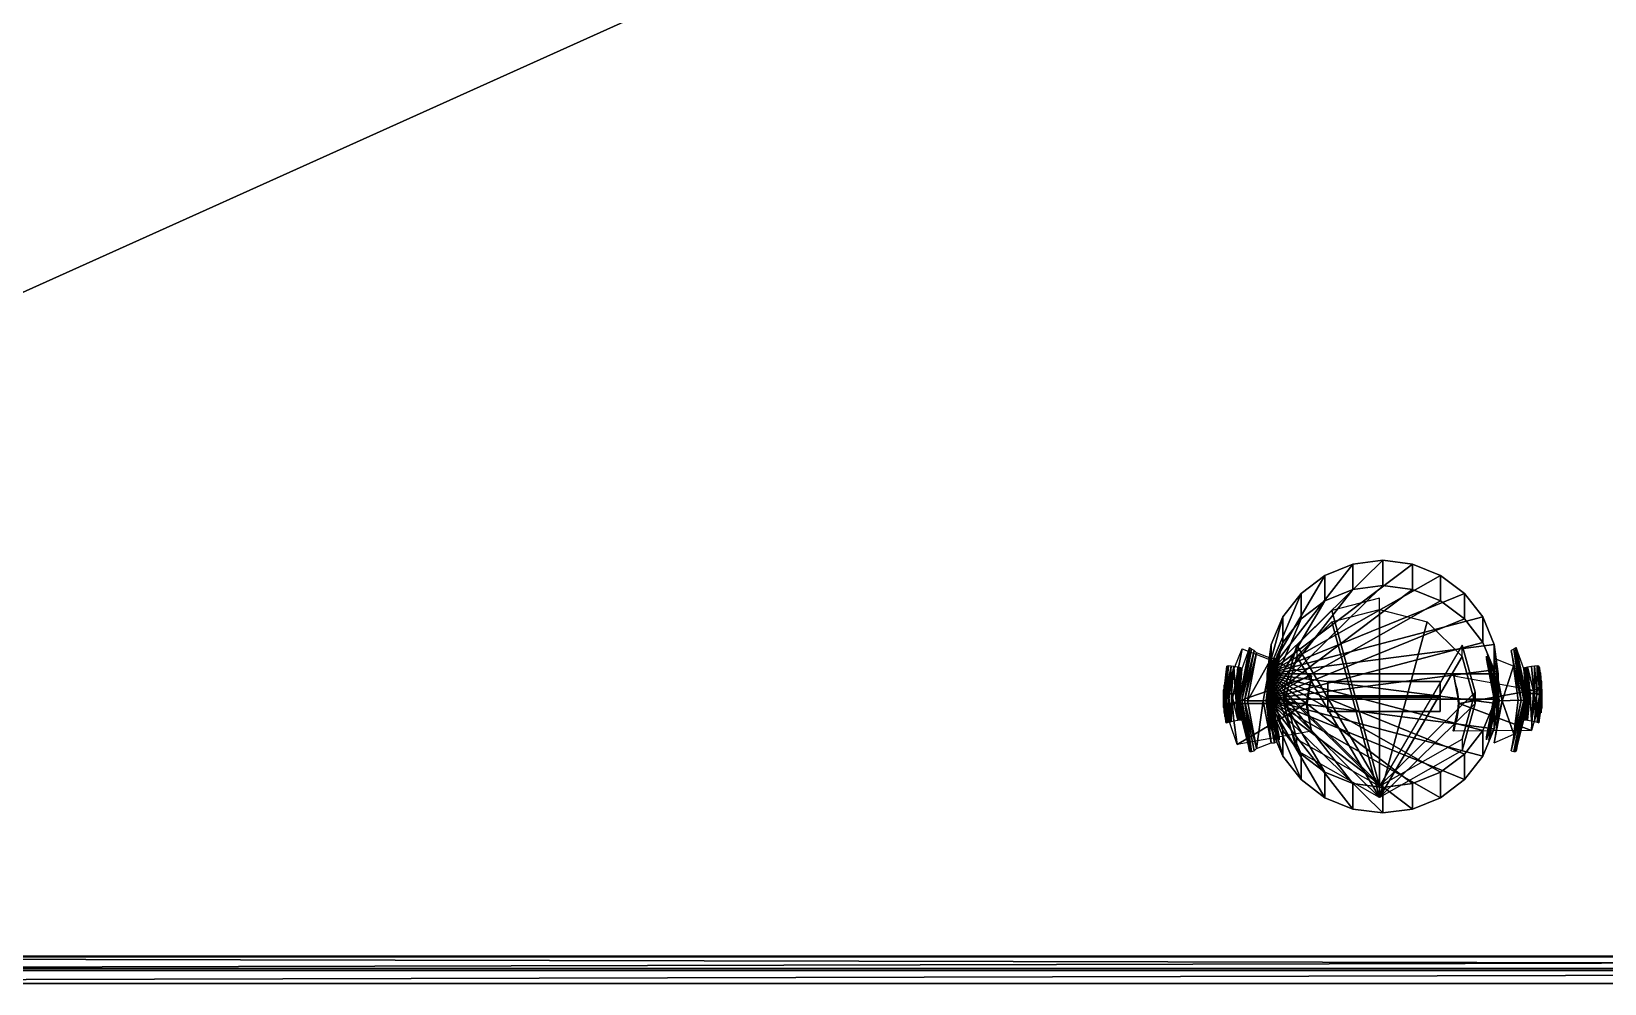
# Model space of a CAD drawing. Header units: centimetres. Extents: x -66.3 to 12.3, y -51.5 to 19.3.
# Drawn here: x -43.99 to -24.23, y -51.46 to -39.51 of the extents above; entities that cross this region are included whole.
import ezdxf

# ---------------------------------------------------------------- set-up
doc = ezdxf.new("R2010")
doc.units = ezdxf.units.CM
for name, color, linetype, true_color in [('chrom', 9, 'Continuous', 0xbebebe), ('Part with no material', 18, 'Continuous', 0x000000), ('rubinrot', 246, 'Continuous', 0x87122d)]:
    doc.layers.add(name, color=color, linetype=linetype, true_color=true_color)

# ---------------------------------------------------------------- blocks, each defined once
blk = doc.blocks.new('GeometrySelector_1BD8XMC')
for points in [[(-1.93243, 1.99314, 0.122449), (-1.97002, 1.97104, -0.000004), (-1.92836, 1.99314, 0.173986)], [(-1.97002, 1.97104, -0.000004), (-1.93243, 1.99314, 0.122449), (-1.96723, 1.97104, -0.103103)], [(-1.96723, 1.97104, 0.103095), (-1.92836, 1.99314, 0.173986), (-1.97002, 1.97104, -0.000004)], [(-1.93141, 1.99314, -0.137545), (-1.9591, 1.97104, -0.205922), (-1.96723, 1.97104, -0.103103)], [(-1.93243, 1.99314, 0.122449), (-1.93141, 1.99314, -0.137545), (-1.96723, 1.97104, -0.103103)], [(-1.9591, 1.97104, -0.205922), (-1.93141, 1.99314, -0.137545), (-1.92709, 1.99314, -0.188167)], [(-1.93243, 1.99314, 0.122449), (-1.89204, 2, -0.170692), (-1.93141, 1.99314, -0.137545)], [(-1.89204, 2, -0.170692), (-1.93243, 1.99314, 0.122449), (-1.86791, 2, 0.34569)], [(-1.92709, 1.99314, -0.188167), (-1.93141, 1.99314, -0.137545), (-1.89204, 2, -0.170692)], [(-1.89204, 2, -0.170692), (-0.96012, 2, -0.000004), (-0.89255, 2, -0.353318)], [(-1.86791, 2, 0.34569), (-0.96012, 2, -0.000004), (-1.89204, 2, -0.170692)], [(-1.86791, 2, 0.34569), (-0.89255, 2, 0.35331), (-0.96012, 2, -0.000004)], [(-0.99923, 1.99, 0.6), (-1.16, 1.99, 0), (-1.16, 1.19, 0), (-0.99923, 1.19, 0.6)], [(-1.16, 1.99, 0), (-0.99923, 1.99, -0.6), (-0.99923, 1.19, -0.6), (-1.16, 1.19, 0)], [(0.04, 1.99, 1.2), (-0.99923, 1.99, -0.6), (-1.16, 1.99, 0)], [(0.04, 1.99, 1.2), (-1.16, 1.99, 0), (-0.99923, 1.99, 0.6)], [(0.04, 1.99, 1.2), (-0.56, 1.99, -1.03923), (-0.99923, 1.99, -0.6)], [(-0.88341, 1.99009, 0.349754), (-0.96012, 2, -0.000004), (-0.89255, 2, 0.35331)], [(-0.92862, 1.99009, 0.199818), (-0.96012, 2, -0.000004), (-0.88341, 1.99009, 0.349754)], [(-0.94996, 1.99009, -0.000004), (-0.96012, 2, -0.000004), (-0.92862, 1.99009, 0.199818)], [(-0.92862, 1.99009, -0.199826), (-0.96012, 2, -0.000004), (-0.94996, 1.99009, -0.000004)], [(-0.92862, 1.99009, -0.199826), (-0.89255, 2, -0.353318), (-0.96012, 2, -0.000004)], [(0.04, 1.99, 1.2), (0.04, 1.99, -1.2), (-0.56, 1.99, -1.03923)], [(0.04, 1.99, 1.2), (1.07923, 1.99, 0.6), (1.24, 1.99, 0)], [(0.04, 1.99, 1.2), (1.24, 1.99, 0), (1.07923, 1.99, -0.6)], [(0.04, 1.99, 1.2), (1.07923, 1.99, -0.6), (0.64, 1.99, -1.03923)], [(0.04, 1.99, 1.2), (0.64, 1.99, -1.03923), (0.04, 1.99, -1.2)], [(0.89256, 2, -0.353318), (1.89967, 2, -0.000004), (1.76632, 2, -0.699266)], [(0.960124, 2, -0.000004), (1.89967, 2, -0.000004), (0.89256, 2, -0.353318)], [(0.89256, 2, 0.35331), (1.82626, 2, 0.522728), (0.960124, 2, -0.000004)], [(0.960124, 2, -0.000004), (0.905006, 1.99009, 0.288794), (0.89256, 2, 0.35331)], [(0.89256, 2, -0.353318), (0.949964, 1.99009, -0.000004), (0.960124, 2, -0.000004)], [(0.905006, 1.99009, -0.288802), (0.949964, 1.99009, -0.000004), (0.89256, 2, -0.353318)], [(0.960124, 2, -0.000004), (0.949964, 1.99009, -0.000004), (0.905006, 1.99009, 0.288794)], [(0.960124, 2, -0.000004), (1.82626, 2, 0.522728), (1.89967, 2, -0.000004)], [(1.07923, 1.99, -0.6), (1.24, 1.99, 0), (1.24, 1.19, 0), (1.07923, 1.19, -0.6)], [(1.24, 1.99, 0), (1.07923, 1.99, 0.6), (1.07923, 1.19, 0.6), (1.24, 1.19, 0)], [(1.89967, 2, -0.000004), (1.90399, 1.99314, -0.352302), (1.76632, 2, -0.699266)], [(1.82626, 2, 0.522728), (1.9205, 1.99314, 0.247113), (1.89967, 2, -0.000004)], [(1.90399, 1.99314, -0.352302), (1.96723, 1.97104, -0.103103), (1.89332, 1.99314, -0.405134)], [(1.95911, 1.97104, -0.205922), (1.89332, 1.99314, -0.405134), (1.96723, 1.97104, -0.103103)], [(1.90399, 1.99314, -0.352302), (1.89967, 2, -0.000004), (1.93625, 1.99314, -0.000004)], [(1.9205, 1.99314, 0.247113), (1.92609, 1.99314, 0.198649), (1.89967, 2, -0.000004)], [(1.92609, 1.99314, 0.198649), (1.9304, 1.99314, 0.149704), (1.89967, 2, -0.000004)], [(1.9304, 1.99314, 0.149704), (1.93371, 1.99314, 0.100301), (1.89967, 2, -0.000004)], [(1.93371, 1.99314, 0.100301), (1.93548, 1.99314, 0.050415), (1.89967, 2, -0.000004)], [(1.93548, 1.99314, 0.050415), (1.93625, 1.99314, -0.000004), (1.89967, 2, -0.000004)], [(1.90399, 1.99314, -0.352302), (1.93625, 1.99314, -0.000004), (1.97003, 1.97104, -0.000004)], [(1.96723, 1.97104, -0.103103), (1.90399, 1.99314, -0.352302), (1.97003, 1.97104, -0.000004)], [(1.93548, 1.99314, 0.050415), (1.97003, 1.97104, -0.000004), (1.93625, 1.99314, -0.000004)], [(1.97003, 1.97104, -0.000004), (1.93548, 1.99314, 0.050415), (1.96723, 1.97104, 0.103095)], [(-1.99923, 1.88798, -0.034015), (-1.99974, 1.40005, -0.037291), (-1.99821, 1.40005, -0.029951)], [(-1.99974, 1.88798, -0.037291), (-1.99974, 1.40005, -0.037291), (-1.99923, 1.88798, -0.034015)], [(-1.99974, 1.40005, 0.038299), (-1.99923, 1.88798, 0.034845), (-1.99821, 1.40005, 0.030959)], [(-1.99974, 1.40005, 0.038299), (-1.99974, 1.88798, 0.038299), (-1.99923, 1.88798, 0.034845)], [(-1.99974, 1.88798, 0.038731), (-1.99898, 1.40005, 0.066823), (-1.99898, 1.88798, 0.066823)], [(-1.99898, 1.40005, 0.066823), (-1.99974, 1.88798, 0.038731), (-1.99974, 1.40005, 0.038731)], [(-1.99974, 1.88798, -0.037901), (-1.99898, 1.40005, -0.065968), (-1.99974, 1.40005, -0.037901)], [(-1.99898, 1.40005, -0.065968), (-1.99974, 1.88798, -0.037901), (-1.99898, 1.88798, -0.065968)], [(-1.99923, 1.89992, -0.034015), (-1.99821, 1.40005, -0.029951), (-1.99821, 1.91567, -0.029951)], [(-1.99821, 1.91567, -0.029951), (-1.99847, 1.89992, -0.069829), (-1.99923, 1.89992, -0.034015)], [(-1.99821, 1.40005, 0.030959), (-1.99923, 1.89992, 0.034845), (-1.99821, 1.91516, 0.030959)], [(-1.99923, 1.88798, -0.034015), (-1.99847, 1.89992, -0.069829), (-1.99847, 1.88798, -0.069829)], [(-1.99847, 1.89992, -0.069829), (-1.99923, 1.88798, -0.034015), (-1.99923, 1.89992, -0.034015)], [(-1.99847, 1.88798, 0.070684), (-1.99898, 1.40005, 0.067408), (-1.99694, 1.40005, 0.074672)], [(-1.99898, 1.88798, 0.067408), (-1.99898, 1.40005, 0.067408), (-1.99847, 1.88798, 0.070684)], [(-1.99898, 1.40005, -0.0664), (-1.99847, 1.88798, -0.069829), (-1.9972, 1.40005, -0.073664)], [(-1.99898, 1.40005, -0.0664), (-1.99898, 1.88798, -0.0664), (-1.99847, 1.88798, -0.069829)], [(-1.99847, 1.89992, 0.070684), (-1.99694, 1.40005, 0.074672), (-1.99694, 1.91567, 0.074672)], [(-1.99821, 1.91567, -0.029951), (-1.9972, 1.91516, -0.073664), (-1.99847, 1.89992, -0.069829)], [(-1.9972, 1.40005, -0.073664), (-1.99847, 1.89992, -0.069829), (-1.9972, 1.91516, -0.073664)], [(-1.99821, 1.91567, -0.029951), (-1.99364, 1.40005, -0.023245), (-1.99364, 1.9337, -0.023245)], [(-1.99364, 1.9337, -0.023245), (-1.99237, 1.93294, -0.080065), (-1.99821, 1.91567, -0.029951)], [(-1.9939, 1.40005, 0.024324), (-1.99821, 1.91516, 0.030959), (-1.9939, 1.93294, 0.024324)], [(-1.99821, 1.91567, -0.029951), (-1.99237, 1.93294, -0.080065), (-1.9972, 1.91516, -0.073664)], [(-1.99415, 1.40005, -0.023667), (-1.99821, 1.91567, -0.029951), (-1.99821, 1.40005, -0.029951)], [(-1.99821, 1.91516, 0.030959), (-1.99415, 1.40005, 0.024626), (-1.99821, 1.40005, 0.030959)], [(-1.99237, 1.40005, -0.080065), (-1.9972, 1.91516, -0.073664), (-1.99237, 1.93294, -0.080065)], [(-1.9972, 1.91516, -0.073664), (-1.99263, 1.40005, -0.079785), (-1.9972, 1.40005, -0.073664)], [(-1.99694, 1.91567, 0.074672), (-1.99212, 1.40005, 0.081124), (-1.99212, 1.9337, 0.081124)], [(-1.99263, 1.40005, 0.080717), (-1.99694, 1.91567, 0.074672), (-1.99694, 1.40005, 0.074672)], [(-1.97002, 1.40005, -0.000004), (-1.9939, 1.93294, 0.024324), (-1.97002, 1.97104, -0.000004)], [(-1.99212, 1.9337, 0.081124), (-1.97002, 1.97104, -0.000004), (-1.9939, 1.93294, 0.024324)], [(-1.9939, 1.91567, -0.134497), (-1.98983, 1.40005, -0.127563), (-1.98983, 1.9337, -0.127563)], [(-1.98983, 1.9337, -0.127563), (-1.98551, 1.93294, -0.18423), (-1.9939, 1.91567, -0.134497)], [(-1.9939, 1.93294, 0.024324), (-1.97002, 1.40005, -0.000004), (-1.9939, 1.40005, 0.024324)], [(-1.99364, 1.9337, -0.023245), (-1.97002, 1.40005, -0.000004), (-1.97002, 1.97104, -0.000004)], [(-1.99364, 1.9337, -0.023245), (-1.96723, 1.97104, -0.103103), (-1.99237, 1.93294, -0.080065)], [(-1.97002, 1.97104, -0.000004), (-1.96723, 1.97104, -0.103103), (-1.99364, 1.9337, -0.023245)], [(-1.97002, 1.40005, -0.000004), (-1.99364, 1.9337, -0.023245), (-1.99364, 1.40005, -0.023245)], [(-1.96723, 1.40005, -0.103103), (-1.99237, 1.93294, -0.080065), (-1.96723, 1.97104, -0.103103)], [(-1.99237, 1.93294, -0.080065), (-1.96723, 1.40005, -0.103103), (-1.99237, 1.40005, -0.080065)], [(-1.99212, 1.9337, 0.081124), (-1.96723, 1.40005, 0.103095), (-1.96723, 1.97104, 0.103095)], [(-1.96723, 1.97104, 0.103095), (-1.97002, 1.97104, -0.000004), (-1.99212, 1.9337, 0.081124)], [(-1.96723, 1.40005, 0.103095), (-1.99212, 1.9337, 0.081124), (-1.99212, 1.40005, 0.081124)], [(-1.96723, 1.40005, 0.103095), (-1.98983, 1.93294, 0.128647), (-1.96723, 1.97104, 0.103095)], [(-1.98983, 1.9337, -0.127563), (-1.96723, 1.40005, -0.103103), (-1.96723, 1.97104, -0.103103)], [(-1.98983, 1.9337, -0.127563), (-1.9591, 1.97104, -0.205922), (-1.98551, 1.93294, -0.18423)], [(-1.96723, 1.97104, -0.103103), (-1.9591, 1.97104, -0.205922), (-1.98983, 1.9337, -0.127563)], [(-1.96723, 1.40005, -0.103103), (-1.98983, 1.9337, -0.127563), (-1.98983, 1.40005, -0.127563)], [(-1.98983, 1.93294, 0.128647), (-1.96723, 1.40005, 0.103095), (-1.98983, 1.40005, 0.128647)], [(-1.61493, 1.79299, 0.639314), (-1.77063, 1.77063, -0.000004), (-1.73685, 1.79299, -0.000004)], [(-1.77063, 1.77063, -0.000004), (-1.61493, 1.79299, 0.639314), (-1.64642, 1.77063, 0.65176)], [(-1.64642, 1.77063, -0.651768), (-1.73685, 1.79299, -0.000004), (-1.77063, 1.77063, -0.000004)], [(-1.6416, 1.8001, -0.44171), (-1.73685, 1.79299, -0.000004), (-1.61493, 1.79299, -0.639322)], [(-1.70002, 1.8001, -0.008637), (-1.73685, 1.79299, -0.000004), (-1.6416, 1.8001, -0.44171)], [(-1.64592, 1.8001, 0.424938), (-1.73685, 1.79299, -0.000004), (-1.70002, 1.8001, -0.008637)], [(-1.64592, 1.8001, 0.424938), (-1.61493, 1.79299, 0.639314), (-1.73685, 1.79299, -0.000004)], [(-1.73685, 1.79299, -0.000004), (-1.64642, 1.77063, -0.651768), (-1.61493, 1.79299, -0.639322)], [(-1.50012, 1.8001, -0.000004), (-1.70002, 1.8001, -0.008637), (-1.6416, 1.8001, -0.44171)], [(-1.50012, 1.8001, -0.000004), (-1.64592, 1.8001, 0.424938), (-1.70002, 1.8001, -0.008637)], [(-1.40055, 1.8001, 0.536698), (-1.64592, 1.8001, 0.424938), (-1.50012, 1.8001, -0.000004)], [(-1.50012, 1.8001, -0.000004), (-1.6416, 1.8001, -0.44171), (-1.40055, 1.8001, -0.536706)], [(-1.43713, 1.79172, 0.25806), (-1.40055, 1.8001, 0.536698), (-1.50012, 1.8001, -0.000004)], [(-1.46024, 1.79172, -0.000004), (-1.43713, 1.79172, 0.25806), (-1.50012, 1.8001, -0.000004)], [(-1.43713, 1.79172, -0.258068), (-1.46024, 1.79172, -0.000004), (-1.50012, 1.8001, -0.000004)], [(-1.40055, 1.8001, -0.536706), (-1.43713, 1.79172, -0.258068), (-1.50012, 1.8001, -0.000004)], [(-1.42697, 1.76835, -0.000004), (-1.43713, 1.79172, 0.25806), (-1.46024, 1.79172, -0.000004)], [(-1.43713, 1.79172, -0.258068), (-1.42697, 1.76835, -0.000004), (-1.46024, 1.79172, -0.000004)], [(-1.43713, 1.79172, 0.25806), (-1.42697, 1.76835, -0.000004), (-1.33273, 1.76835, 0.509774)], [(-1.42697, 1.76835, -0.000004), (-1.43713, 1.79172, -0.258068), (-1.33273, 1.76835, -0.509782)], [(1.32893, 1.77063, -0.526038), (1.4633, 1.79299, -0.000004), (1.42926, 1.77063, -0.000004)], [(1.4633, 1.79299, -0.000004), (1.32893, 1.77063, -0.526038), (1.36043, 1.79299, -0.538484)], [(1.42926, 1.77063, -0.000004), (1.36043, 1.79299, 0.538476), (1.32893, 1.77063, 0.52603)], [(1.4633, 1.79299, -0.000004), (1.40056, 1.8001, 0.536698), (1.36043, 1.79299, 0.538476)], [(1.36043, 1.79299, -0.538484), (1.40056, 1.8001, -0.536706), (1.4633, 1.79299, -0.000004)], [(1.36043, 1.79299, 0.538476), (1.42926, 1.77063, -0.000004), (1.4633, 1.79299, -0.000004)], [(1.70003, 1.8001, -0.000004), (1.40056, 1.8001, -0.536706), (1.58674, 1.8001, -0.610366)], [(1.70003, 1.8001, -0.000004), (1.50013, 1.8001, -0.000004), (1.40056, 1.8001, -0.536706)], [(1.58674, 1.8001, 0.610358), (1.40056, 1.8001, 0.536698), (1.50013, 1.8001, -0.000004)], [(1.4633, 1.79299, -0.000004), (1.50013, 1.8001, -0.000004), (1.40056, 1.8001, 0.536698)], [(1.4633, 1.79299, -0.000004), (1.40056, 1.8001, -0.536706), (1.50013, 1.8001, -0.000004)], [(1.58674, 1.8001, 0.610358), (1.50013, 1.8001, -0.000004), (1.70003, 1.8001, -0.000004)], [(1.58674, 1.8001, 0.610358), (1.73686, 1.79299, -0.000004), (1.61494, 1.79299, 0.639314)], [(1.70003, 1.8001, -0.000004), (1.73686, 1.79299, -0.000004), (1.58674, 1.8001, 0.610358)], [(1.58674, 1.8001, -0.610366), (1.73686, 1.79299, -0.000004), (1.70003, 1.8001, -0.000004)], [(1.58674, 1.8001, -0.610366), (1.61494, 1.79299, -0.639322), (1.73686, 1.79299, -0.000004)], [(1.61494, 1.79299, -0.639322), (1.77064, 1.77063, -0.000004), (1.73686, 1.79299, -0.000004)], [(1.77064, 1.77063, -0.000004), (1.61494, 1.79299, -0.639322), (1.64643, 1.77063, -0.651768)], [(1.73686, 1.79299, -0.000004), (1.64643, 1.77063, 0.65176), (1.61494, 1.79299, 0.639314)], [(1.64643, 1.77063, 0.65176), (1.73686, 1.79299, -0.000004), (1.77064, 1.77063, -0.000004)], [(1.95911, 1.97104, -0.205922), (1.96723, 1.97104, -0.103103), (1.98527, 1.9337, -0.185297)], [(1.98984, 1.9337, 0.127555), (1.96723, 1.40005, 0.103095), (1.96723, 1.97104, 0.103095)], [(1.96723, 1.40005, 0.103095), (1.99238, 1.93294, 0.080057), (1.96723, 1.97104, 0.103095)], [(1.99213, 1.9337, -0.081132), (1.96723, 1.40005, -0.103103), (1.96723, 1.97104, -0.103103)], [(1.96723, 1.40005, -0.103103), (1.98984, 1.93294, -0.128655), (1.96723, 1.97104, -0.103103)], [(1.98527, 1.9337, -0.185297), (1.96723, 1.97104, -0.103103), (1.98984, 1.93294, -0.128655)], [(1.96723, 1.97104, -0.103103), (1.97003, 1.97104, -0.000004), (1.99213, 1.9337, -0.081132)], [(1.97003, 1.97104, -0.000004), (1.96723, 1.97104, 0.103095), (1.99365, 1.9337, 0.023237)], [(1.96723, 1.40005, 0.103095), (1.98984, 1.9337, 0.127555), (1.98984, 1.40005, 0.127555)], [(1.96723, 1.40005, -0.103103), (1.99213, 1.9337, -0.081132), (1.99213, 1.40005, -0.081132)], [(1.99238, 1.93294, 0.080057), (1.96723, 1.40005, 0.103095), (1.99238, 1.40005, 0.080057)], [(1.98984, 1.93294, -0.128655), (1.96723, 1.40005, -0.103103), (1.98984, 1.40005, -0.128655)], [(1.99365, 1.9337, 0.023237), (1.97003, 1.40005, -0.000004), (1.97003, 1.97104, -0.000004)], [(1.97003, 1.40005, -0.000004), (1.9939, 1.93294, -0.024332), (1.97003, 1.97104, -0.000004)], [(1.99213, 1.9337, -0.081132), (1.97003, 1.97104, -0.000004), (1.9939, 1.93294, -0.024332)], [(1.97003, 1.40005, -0.000004), (1.99365, 1.9337, 0.023237), (1.99365, 1.40005, 0.023237)], [(1.9939, 1.93294, -0.024332), (1.97003, 1.40005, -0.000004), (1.9939, 1.40005, -0.024332)], [(1.98527, 1.9337, -0.185297), (1.98984, 1.93294, -0.128655), (1.99035, 1.91567, -0.179074)], [(1.98984, 1.40005, -0.128655), (1.9939, 1.91516, -0.135488), (1.98984, 1.93294, -0.128655)], [(1.99035, 1.91567, -0.179074), (1.98984, 1.93294, -0.128655), (1.9939, 1.91516, -0.135488)], [(1.99695, 1.91567, -0.07468), (1.99213, 1.40005, -0.081132), (1.99213, 1.9337, -0.081132)], [(1.99213, 1.9337, -0.081132), (1.9939, 1.93294, -0.024332), (1.99695, 1.91567, -0.07468)], [(1.99238, 1.40005, 0.080057), (1.99721, 1.91516, 0.073656), (1.99238, 1.93294, 0.080057)], [(1.99263, 1.40005, -0.080725), (1.99695, 1.91567, -0.07468), (1.99695, 1.40005, -0.07468)], [(1.99721, 1.91516, 0.073656), (1.99263, 1.40005, 0.079777), (1.99721, 1.40005, 0.073656)], [(1.99822, 1.91567, 0.029943), (1.99365, 1.40005, 0.023237), (1.99365, 1.9337, 0.023237)], [(1.9939, 1.40005, -0.024332), (1.99822, 1.91516, -0.030967), (1.9939, 1.93294, -0.024332)], [(1.99695, 1.91567, -0.07468), (1.9939, 1.93294, -0.024332), (1.99822, 1.91516, -0.030967)], [(1.99416, 1.40005, 0.023659), (1.99822, 1.91567, 0.029943), (1.99822, 1.40005, 0.029943)], [(1.99822, 1.91516, -0.030967), (1.99416, 1.40005, -0.024634), (1.99822, 1.40005, -0.030967)], [(1.99848, 1.89992, -0.070692), (1.99695, 1.40005, -0.07468), (1.99695, 1.91567, -0.07468)], [(1.99695, 1.91567, -0.07468), (1.99924, 1.89992, -0.034853), (1.99848, 1.89992, -0.070692)], [(1.99695, 1.91567, -0.07468), (1.99822, 1.91516, -0.030967), (1.99924, 1.89992, -0.034853)], [(1.99848, 1.88798, -0.070692), (1.99898, 1.40005, -0.067416), (1.99695, 1.40005, -0.07468)], [(1.99721, 1.40005, 0.073656), (1.99848, 1.89992, 0.069821), (1.99721, 1.91516, 0.073656)], [(1.99898, 1.40005, 0.066392), (1.99848, 1.88798, 0.069821), (1.99721, 1.40005, 0.073656)], [(1.99924, 1.89992, 0.034007), (1.99822, 1.40005, 0.029943), (1.99822, 1.91567, 0.029943)], [(1.99822, 1.40005, -0.030967), (1.99924, 1.89992, -0.034853), (1.99822, 1.91516, -0.030967)], [(1.99924, 1.88798, 0.034007), (1.99975, 1.40005, 0.037283), (1.99822, 1.40005, 0.029943)], [(1.99975, 1.40005, -0.038307), (1.99924, 1.88798, -0.034853), (1.99822, 1.40005, -0.030967)], [(1.99848, 1.89992, -0.070692), (1.99924, 1.88798, -0.034853), (1.99848, 1.88798, -0.070692)], [(1.99924, 1.88798, -0.034853), (1.99848, 1.89992, -0.070692), (1.99924, 1.89992, -0.034853)], [(1.99898, 1.40005, 0.066392), (1.99898, 1.88798, 0.066392), (1.99848, 1.88798, 0.069821)], [(1.99898, 1.88798, -0.067416), (1.99898, 1.40005, -0.067416), (1.99848, 1.88798, -0.070692)], [(1.99898, 1.88798, 0.06596), (1.99975, 1.40005, 0.037893), (1.99975, 1.88798, 0.037893)], [(1.99975, 1.40005, 0.037893), (1.99898, 1.88798, 0.06596), (1.99898, 1.40005, 0.06596)], [(1.99975, 1.88798, -0.038739), (1.99898, 1.40005, -0.066831), (1.99898, 1.88798, -0.066831)], [(1.99898, 1.40005, -0.066831), (1.99975, 1.88798, -0.038739), (1.99975, 1.40005, -0.038739)], [(1.99975, 1.88798, 0.037283), (1.99975, 1.40005, 0.037283), (1.99924, 1.88798, 0.034007)], [(1.99975, 1.40005, -0.038307), (1.99975, 1.88798, -0.038307), (1.99924, 1.88798, -0.034853)], [(-1.667, 1.73685, -0.659896), (-1.80009, 1.70002, -0.000004), (-1.6736, 1.70002, -0.66269)], [(-1.79298, 1.73685, -0.000004), (-1.80009, 1.70002, -0.000004), (-1.667, 1.73685, -0.659896)], [(-1.667, 1.73685, 0.659888), (-1.80009, 1.70002, -0.000004), (-1.79298, 1.73685, -0.000004)], [(-1.667, 1.73685, 0.659888), (-1.6736, 1.70002, 0.662682), (-1.80009, 1.70002, -0.000004)], [(-1.76987, 1.35001, 0.327656), (-1.80009, 1.70002, -0.000004), (-1.6736, 1.70002, 0.662682)], [(-1.80009, 1.35001, -0.000004), (-1.80009, 1.70002, -0.000004), (-1.76987, 1.35001, 0.327656)], [(-1.80009, 1.35001, -0.000004), (-1.6736, 1.70002, -0.66269), (-1.80009, 1.70002, -0.000004)], [(-1.76987, 1.35001, -0.327664), (-1.6736, 1.70002, -0.66269), (-1.80009, 1.35001, -0.000004)], [(-1.64642, 1.77063, 0.65176), (-1.79298, 1.73685, -0.000004), (-1.77063, 1.77063, -0.000004)], [(-1.79298, 1.73685, -0.000004), (-1.64642, 1.77063, 0.65176), (-1.667, 1.73685, 0.659888)], [(-1.667, 1.73685, -0.659896), (-1.77063, 1.77063, -0.000004), (-1.79298, 1.73685, -0.000004)], [(-1.77063, 1.77063, -0.000004), (-1.667, 1.73685, -0.659896), (-1.64642, 1.77063, -0.651768)], [(-1.42697, 1.76835, -0.000004), (-1.34289, 1.40005, 0.482342), (-1.33273, 1.76835, 0.509774)], [(-1.42697, 1.76835, -0.000004), (-1.42646, 1.40005, -0.03752), (-1.34289, 1.40005, 0.482342)], [(-1.33273, 1.76835, -0.509782), (-1.42646, 1.40005, -0.03752), (-1.42697, 1.76835, -0.000004)], [(-1.33273, 1.76835, -0.509782), (-1.39674, 1.40005, -0.292866), (-1.42646, 1.40005, -0.03752)], [(-1.30937, 1.71958, -0.500638), (-1.40004, 1.50012, -0.000004), (-1.40182, 1.71958, -0.000004)], [(-1.40182, 1.71958, -0.000004), (-1.40004, 1.50012, -0.000004), (-1.30937, 1.71958, 0.50063)], [(-1.40004, 1.70002, -0.000004), (-1.30937, 1.71958, -0.500638), (-1.40182, 1.71958, -0.000004)], [(-1.40004, 1.70002, -0.000004), (-1.40182, 1.71958, -0.000004), (-1.30937, 1.71958, 0.50063)], [(-1.30937, 1.71958, 0.50063), (-1.40004, 1.50012, -0.000004), (-1.30175, 1.50012, 0.515362)], [(-1.40004, 1.50012, -0.000004), (-1.30937, 1.71958, -0.500638), (-1.30175, 1.50012, -0.51537)], [(-1.40004, 1.70002, -0.000004), (-1.30937, 1.71958, 0.50063), (-1.30175, 1.70002, 0.515362)], [(-1.30937, 1.71958, -0.500638), (-1.40004, 1.70002, -0.000004), (-1.30175, 1.70002, -0.51537)], [(-1.40004, 1.50012, -0.000004), (-1.30175, 1.70002, 0.515362), (-1.30175, 1.50012, 0.515362)], [(-1.40004, 1.50012, -0.000004), (-1.40004, 1.70002, -0.000004), (-1.30175, 1.70002, 0.515362)], [(-1.40004, 1.50012, -0.000004), (-1.30175, 1.70002, -0.51537), (-1.40004, 1.70002, -0.000004)], [(-1.30175, 1.50012, -0.51537), (-1.30175, 1.70002, -0.51537), (-1.40004, 1.50012, -0.000004)], [(1.40005, 1.50012, -0.000004), (1.30937, 1.71958, 0.50063), (1.30175, 1.50012, 0.515362)], [(1.30175, 1.50012, -0.51537), (1.40183, 1.71958, -0.000004), (1.40005, 1.50012, -0.000004)], [(1.30175, 1.50012, -0.51537), (1.30937, 1.71958, -0.500638), (1.40183, 1.71958, -0.000004)], [(1.40005, 1.70002, -0.000004), (1.30937, 1.71958, -0.500638), (1.30175, 1.70002, -0.51537)], [(1.30937, 1.71958, 0.50063), (1.40005, 1.70002, -0.000004), (1.30175, 1.70002, 0.515362)], [(1.30175, 1.70002, 0.515362), (1.40005, 1.50012, -0.000004), (1.30175, 1.50012, 0.515362)], [(1.40005, 1.70002, -0.000004), (1.40005, 1.50012, -0.000004), (1.30175, 1.70002, 0.515362)], [(1.30175, 1.70002, -0.51537), (1.40005, 1.50012, -0.000004), (1.40005, 1.70002, -0.000004)], [(1.30175, 1.70002, -0.51537), (1.30175, 1.50012, -0.51537), (1.40005, 1.50012, -0.000004)], [(1.40005, 1.50012, -0.000004), (1.40183, 1.71958, -0.000004), (1.30937, 1.71958, 0.50063)], [(1.40005, 1.70002, -0.000004), (1.30937, 1.71958, 0.50063), (1.40183, 1.71958, -0.000004)], [(1.40005, 1.70002, -0.000004), (1.40183, 1.71958, -0.000004), (1.30937, 1.71958, -0.500638)], [(1.32893, 1.77063, 0.52603), (1.42698, 1.76835, -0.000004), (1.42926, 1.77063, -0.000004)], [(1.32893, 1.77063, 0.52603), (1.33274, 1.76835, 0.509774), (1.42698, 1.76835, -0.000004)], [(1.42926, 1.77063, -0.000004), (1.33274, 1.76835, -0.509782), (1.32893, 1.77063, -0.526038)], [(1.33274, 1.76835, -0.509782), (1.42926, 1.77063, -0.000004), (1.42698, 1.76835, -0.000004)], [(1.3429, 1.40005, 0.482342), (1.42698, 1.76835, -0.000004), (1.33274, 1.76835, 0.509774)], [(1.42647, 1.40005, -0.03752), (1.33274, 1.76835, -0.509782), (1.42698, 1.76835, -0.000004)], [(1.39675, 1.40005, -0.292866), (1.33274, 1.76835, -0.509782), (1.42647, 1.40005, -0.03752)], [(1.42647, 1.40005, -0.03752), (1.42698, 1.76835, -0.000004), (1.3429, 1.40005, 0.482342)], [(1.64643, 1.77063, -0.651768), (1.79299, 1.73685, -0.000004), (1.77064, 1.77063, -0.000004)], [(1.79299, 1.73685, -0.000004), (1.64643, 1.77063, -0.651768), (1.66701, 1.73685, -0.659896)], [(1.77064, 1.77063, -0.000004), (1.66701, 1.73685, 0.659888), (1.64643, 1.77063, 0.65176)], [(1.66701, 1.73685, 0.659888), (1.77064, 1.77063, -0.000004), (1.79299, 1.73685, -0.000004)], [(1.66701, 1.73685, 0.659888), (1.8001, 1.70002, -0.000004), (1.67361, 1.70002, 0.662682)], [(1.79299, 1.73685, -0.000004), (1.8001, 1.70002, -0.000004), (1.66701, 1.73685, 0.659888)], [(1.66701, 1.73685, -0.659896), (1.8001, 1.70002, -0.000004), (1.79299, 1.73685, -0.000004)], [(1.66701, 1.73685, -0.659896), (1.67361, 1.70002, -0.66269), (1.8001, 1.70002, -0.000004)], [(1.8001, 1.70002, -0.000004), (1.76988, 1.35001, 0.327656), (1.67361, 1.70002, 0.662682)], [(1.67361, 1.70002, -0.66269), (1.76988, 1.35001, -0.327664), (1.8001, 1.70002, -0.000004)], [(1.8001, 1.70002, -0.000004), (1.8001, 1.35001, -0.000004), (1.76988, 1.35001, 0.327656)], [(1.8001, 1.70002, -0.000004), (1.76988, 1.35001, -0.327664), (1.8001, 1.35001, -0.000004)], [(-1.99288, 1.36322, -0.000004), (-1.99999, 1.40005, -0.000004), (-1.99974, 1.40005, -0.037901)], [(-1.95961, 1.36322, 0.362708), (-1.99999, 1.40005, -0.000004), (-1.99288, 1.36322, -0.000004)], [(-1.95961, 1.36322, 0.362708), (-1.99974, 1.40005, 0.038731), (-1.99999, 1.40005, -0.000004)], [(-1.99999, 1.40005, -0.000004), (-1.99821, 1.40005, -0.029951), (-1.99974, 1.40005, -0.037291)], [(-1.99821, 1.40005, 0.030959), (-1.99999, 1.40005, -0.000004), (-1.99974, 1.40005, 0.038299)], [(-1.99415, 1.40005, 0.024626), (-1.99999, 1.40005, -0.000004), (-1.99821, 1.40005, 0.030959)], [(-1.99999, 1.40005, -0.000004), (-1.99415, 1.40005, -0.023667), (-1.99821, 1.40005, -0.029951)], [(-1.97002, 1.40005, -0.000004), (-1.99999, 1.40005, -0.000004), (-1.9939, 1.40005, 0.024324)], [(-1.99364, 1.40005, -0.023245), (-1.99999, 1.40005, -0.000004), (-1.97002, 1.40005, -0.000004)], [(-1.99288, 1.36322, -0.000004), (-1.99974, 1.40005, -0.037901), (-1.99898, 1.40005, -0.065968)], [(-1.95961, 1.36322, 0.362708), (-1.99898, 1.40005, 0.066823), (-1.99974, 1.40005, 0.038731)], [(-1.99288, 1.36322, -0.000004), (-1.99898, 1.40005, -0.0664), (-1.99872, 1.40005, -0.07374)], [(-1.95961, 1.36322, 0.362708), (-1.99872, 1.40005, 0.074723), (-1.99898, 1.40005, 0.067408)], [(-1.99288, 1.36322, -0.000004), (-1.99872, 1.40005, -0.07374), (-1.99542, 1.40005, -0.134599)], [(-1.95961, 1.36322, 0.362708), (-1.99542, 1.40005, 0.135581), (-1.99872, 1.40005, 0.074723)], [(-1.99542, 1.40005, 0.135581), (-1.99694, 1.40005, 0.074672), (-1.99872, 1.40005, 0.074723)], [(-1.99542, 1.40005, 0.135581), (-1.99263, 1.40005, 0.080717), (-1.99694, 1.40005, 0.074672)], [(-1.99288, 1.36322, -0.000004), (-1.99542, 1.40005, -0.134599), (-1.99491, 1.40005, -0.141888)], [(-1.9939, 1.40005, 0.13548), (-1.99212, 1.40005, 0.081124), (-1.99542, 1.40005, 0.135581)], [(-1.99288, 1.36322, -0.000004), (-1.99491, 1.40005, -0.142498), (-1.99263, 1.40005, -0.170514)], [(-1.99009, 1.40005, 0.128952), (-1.99212, 1.40005, 0.081124), (-1.9939, 1.40005, 0.13548)], [(-1.99288, 1.36322, -0.000004), (-1.969, 1.40005, -0.35027), (-1.95961, 1.36322, -0.362716)], [(-1.99288, 1.36322, -0.000004), (-1.97053, 1.40005, -0.342396), (-1.96926, 1.40005, -0.349762)], [(-1.99288, 1.36322, -0.000004), (-1.97993, 1.40005, -0.282198), (-1.97053, 1.40005, -0.342396)], [(-1.99288, 1.36322, -0.000004), (-1.98094, 1.40005, -0.275086), (-1.97993, 1.40005, -0.282198)], [(-1.99288, 1.36322, -0.000004), (-1.98475, 1.40005, -0.246714), (-1.98094, 1.40005, -0.274578)], [(-1.99288, 1.36322, -0.000004), (-1.98577, 1.40005, -0.23884), (-1.98475, 1.40005, -0.246105)], [(-1.99288, 1.36322, -0.000004), (-1.99212, 1.40005, -0.178236), (-1.98577, 1.40005, -0.23884)], [(-1.99288, 1.36322, -0.000004), (-1.99263, 1.40005, -0.170921), (-1.99212, 1.40005, -0.178236)], [(-1.99212, 1.40005, 0.081124), (-1.98983, 1.40005, 0.128647), (-1.96723, 1.40005, 0.103095)], [(-1.42646, 1.40005, -0.03752), (-1.42163, 1.39903, -0.000004), (-1.34289, 1.40005, 0.482342)], [(-1.42646, 1.40005, -0.03752), (-1.32181, 1.39903, -0.523244), (-1.42163, 1.39903, -0.000004)], [(-1.39674, 1.40005, -0.292866), (-1.32181, 1.39903, -0.523244), (-1.42646, 1.40005, -0.03752)], [(-1.34289, 1.40005, 0.482342), (-1.42163, 1.39903, -0.000004), (-1.32181, 1.39903, 0.523236)], [(-1.31699, 1.39573, 0.521458), (-1.42163, 1.39903, -0.000004), (-1.41655, 1.39573, -0.000004)], [(-1.42163, 1.39903, -0.000004), (-1.31699, 1.39573, 0.521458), (-1.32181, 1.39903, 0.523236)], [(-1.32181, 1.39903, -0.523244), (-1.41655, 1.39573, -0.000004), (-1.42163, 1.39903, -0.000004)], [(-1.41655, 1.39573, -0.000004), (-1.32181, 1.39903, -0.523244), (-1.31699, 1.39573, -0.521466)], [(-1.31394, 1.3904, 0.520188), (-1.41655, 1.39573, -0.000004), (-1.41325, 1.3904, -0.000004)], [(-1.41655, 1.39573, -0.000004), (-1.31394, 1.3904, 0.520188), (-1.31699, 1.39573, 0.521458)], [(-1.31699, 1.39573, -0.521466), (-1.41325, 1.3904, -0.000004), (-1.41655, 1.39573, -0.000004)], [(-1.41325, 1.3904, -0.000004), (-1.31699, 1.39573, -0.521466), (-1.31394, 1.3904, -0.520196)], [(-1.31292, 1.38506, 0.51968), (-1.41325, 1.3904, -0.000004), (-1.41198, 1.38506, -0.000004)], [(-1.41198, 1.38506, -0.000004), (-1.31394, 1.3904, -0.520196), (-1.31292, 1.38506, -0.519688)], [(1.41199, 1.38506, -0.000004), (1.31395, 1.3904, 0.520188), (1.31293, 1.38506, 0.51968)], [(1.31293, 1.38506, -0.519688), (1.41326, 1.3904, -0.000004), (1.41199, 1.38506, -0.000004)], [(1.31395, 1.3904, -0.520196), (1.41656, 1.39573, -0.000004), (1.41326, 1.3904, -0.000004)], [(1.41656, 1.39573, -0.000004), (1.31395, 1.3904, -0.520196), (1.31699, 1.39573, -0.521466)], [(1.41326, 1.3904, -0.000004), (1.31699, 1.39573, 0.521458), (1.31395, 1.3904, 0.520188)], [(1.31699, 1.39573, -0.521466), (1.42164, 1.39903, -0.000004), (1.41656, 1.39573, -0.000004)], [(1.42164, 1.39903, -0.000004), (1.31699, 1.39573, -0.521466), (1.32182, 1.39903, -0.523244)], [(1.41656, 1.39573, -0.000004), (1.32182, 1.39903, 0.523236), (1.31699, 1.39573, 0.521458)], [(1.31699, 1.39573, 0.521458), (1.41326, 1.3904, -0.000004), (1.41656, 1.39573, -0.000004)], [(1.39675, 1.40005, -0.292866), (1.42164, 1.39903, -0.000004), (1.32182, 1.39903, -0.523244)], [(1.3429, 1.40005, 0.482342), (1.32182, 1.39903, 0.523236), (1.42164, 1.39903, -0.000004)], [(1.32182, 1.39903, 0.523236), (1.41656, 1.39573, -0.000004), (1.42164, 1.39903, -0.000004)], [(1.3429, 1.40005, 0.482342), (1.42164, 1.39903, -0.000004), (1.42647, 1.40005, -0.03752)], [(1.42647, 1.40005, -0.03752), (1.42164, 1.39903, -0.000004), (1.39675, 1.40005, -0.292866)], [(1.99289, 1.36322, -0.000004), (1.96901, 1.40005, 0.350262), (1.95961, 1.36322, 0.362708)], [(1.95961, 1.36322, -0.362716), (2, 1.40005, -0.000004), (1.99289, 1.36322, -0.000004)], [(1.95961, 1.36322, -0.362716), (1.99975, 1.40005, -0.038739), (2, 1.40005, -0.000004)], [(1.98984, 1.40005, 0.127555), (1.99238, 1.40005, 0.080057), (1.96723, 1.40005, 0.103095)], [(1.99289, 1.36322, -0.000004), (1.97054, 1.40005, 0.342388), (1.96927, 1.40005, 0.349754)], [(1.97003, 1.40005, -0.000004), (2, 1.40005, -0.000004), (1.9939, 1.40005, -0.024332)], [(1.99365, 1.40005, 0.023237), (2, 1.40005, -0.000004), (1.97003, 1.40005, -0.000004)], [(1.99289, 1.36322, -0.000004), (1.97993, 1.40005, 0.28219), (1.97054, 1.40005, 0.342388)], [(1.99289, 1.36322, -0.000004), (1.98095, 1.40005, 0.275078), (1.97993, 1.40005, 0.28219)], [(1.99289, 1.36322, -0.000004), (1.98476, 1.40005, 0.246706), (1.98095, 1.40005, 0.27457)], [(1.99289, 1.36322, -0.000004), (1.98578, 1.40005, 0.238832), (1.98476, 1.40005, 0.246097)], [(1.99289, 1.36322, -0.000004), (1.99213, 1.40005, 0.178228), (1.98578, 1.40005, 0.238832)], [(1.99721, 1.40005, 0.073656), (1.98984, 1.40005, 0.127555), (1.99873, 1.40005, 0.073732)], [(1.99263, 1.40005, 0.079777), (1.98984, 1.40005, 0.127555), (1.99721, 1.40005, 0.073656)], [(1.99873, 1.40005, 0.073732), (1.99009, 1.40005, 0.127987), (1.9939, 1.40005, 0.134489)], [(1.99289, 1.36322, -0.000004), (1.99263, 1.40005, 0.170913), (1.99213, 1.40005, 0.178228)], [(1.99289, 1.36322, -0.000004), (1.99492, 1.40005, 0.14249), (1.99263, 1.40005, 0.170506)], [(1.99289, 1.36322, -0.000004), (1.99543, 1.40005, 0.134591), (1.99492, 1.40005, 0.14188)], [(1.99289, 1.36322, -0.000004), (1.99873, 1.40005, 0.073732), (1.99543, 1.40005, 0.134591)], [(1.99289, 1.36322, -0.000004), (1.99898, 1.40005, 0.066392), (1.99873, 1.40005, 0.073732)], [(1.99289, 1.36322, -0.000004), (1.99975, 1.40005, 0.037893), (1.99898, 1.40005, 0.06596)], [(1.99289, 1.36322, -0.000004), (2, 1.40005, -0.000004), (1.99975, 1.40005, 0.037893)], [(1.99873, 1.40005, 0.073732), (1.9939, 1.40005, 0.134489), (1.99543, 1.40005, 0.134591)], [(1.99416, 1.40005, -0.024634), (2, 1.40005, -0.000004), (1.99822, 1.40005, -0.030967)], [(2, 1.40005, -0.000004), (1.99416, 1.40005, 0.023659), (1.99822, 1.40005, 0.029943)], [(2, 1.40005, -0.000004), (1.99822, 1.40005, 0.029943), (1.99975, 1.40005, 0.037283)], [(1.99822, 1.40005, -0.030967), (2, 1.40005, -0.000004), (1.99975, 1.40005, -0.038307)], [(-1.93776, 1.32918, 0.358644), (-1.99288, 1.36322, -0.000004), (-1.97078, 1.32918, -0.000004)], [(-1.99288, 1.36322, -0.000004), (-1.93776, 1.32918, 0.358644), (-1.95961, 1.36322, 0.362708)], [(-1.95961, 1.36322, -0.362716), (-1.97078, 1.32918, -0.000004), (-1.99288, 1.36322, -0.000004)], [(-1.97078, 1.32918, -0.000004), (-1.95961, 1.36322, -0.362716), (-1.93776, 1.32918, -0.358652)], [(-1.90449, 1.30708, 0.352548), (-1.97078, 1.32918, -0.000004), (-1.93675, 1.30708, -0.000004)], [(-1.97078, 1.32918, -0.000004), (-1.90449, 1.30708, 0.352548), (-1.93776, 1.32918, 0.358644)], [(-1.93776, 1.32918, -0.358652), (-1.93675, 1.30708, -0.000004), (-1.97078, 1.32918, -0.000004)], [(-1.93675, 1.30708, -0.000004), (-1.93776, 1.32918, -0.358652), (-1.90449, 1.30708, -0.352556)], [(-1.93675, 1.30708, -0.000004), (-1.86817, 1.29997, 0.34569), (-1.90449, 1.30708, 0.352548)], [(-1.93675, 1.30708, -0.000004), (-1.89992, 1.29997, -0.000004), (-1.86817, 1.29997, 0.34569)], [(-1.90449, 1.30708, -0.352556), (-1.89992, 1.29997, -0.000004), (-1.93675, 1.30708, -0.000004)], [(-1.90449, 1.30708, -0.352556), (-1.86817, 1.29997, -0.345698), (-1.89992, 1.29997, -0.000004)], [(-1.81914, 1.29997, -0.336554), (-1.89992, 1.29997, -0.000004), (-1.86817, 1.29997, -0.345698)], [(-1.84988, 1.29997, -0.000004), (-1.89992, 1.29997, -0.000004), (-1.81914, 1.29997, -0.336554)], [(-1.84988, 1.29997, -0.000004), (-1.86817, 1.29997, 0.34569), (-1.89992, 1.29997, -0.000004)], [(-1.81914, 1.29997, 0.336546), (-1.86817, 1.29997, 0.34569), (-1.84988, 1.29997, -0.000004)], [(-1.80111, 1.30353, -0.333252), (-1.84988, 1.29997, -0.000004), (-1.81914, 1.29997, -0.336554)], [(-1.83159, 1.30353, -0.000004), (-1.84988, 1.29997, -0.000004), (-1.80111, 1.30353, -0.333252)], [(-1.80111, 1.30353, 0.333244), (-1.84988, 1.29997, -0.000004), (-1.83159, 1.30353, -0.000004)], [(-1.80111, 1.30353, 0.333244), (-1.81914, 1.29997, 0.336546), (-1.84988, 1.29997, -0.000004)], [(-1.78435, 1.3147, 0.330196), (-1.83159, 1.30353, -0.000004), (-1.81457, 1.3147, -0.000004)], [(-1.83159, 1.30353, -0.000004), (-1.78435, 1.3147, 0.330196), (-1.80111, 1.30353, 0.333244)], [(-1.80111, 1.30353, -0.333252), (-1.81457, 1.3147, -0.000004), (-1.83159, 1.30353, -0.000004)], [(-1.77342, 1.33147, 0.328164), (-1.81457, 1.3147, -0.000004), (-1.8034, 1.33147, -0.000004)], [(-1.81457, 1.3147, -0.000004), (-1.77342, 1.33147, 0.328164), (-1.78435, 1.3147, 0.330196)], [(-1.78435, 1.3147, -0.330204), (-1.8034, 1.33147, -0.000004), (-1.81457, 1.3147, -0.000004)], [(-1.81457, 1.3147, -0.000004), (-1.80111, 1.30353, -0.333252), (-1.78435, 1.3147, -0.330204)], [(-1.8034, 1.33147, -0.000004), (-1.76987, 1.35001, 0.327656), (-1.77342, 1.33147, 0.328164)], [(-1.8034, 1.33147, -0.000004), (-1.80009, 1.35001, -0.000004), (-1.76987, 1.35001, 0.327656)], [(-1.77342, 1.33147, -0.328172), (-1.80009, 1.35001, -0.000004), (-1.8034, 1.33147, -0.000004)], [(-1.8034, 1.33147, -0.000004), (-1.78435, 1.3147, -0.330204), (-1.77342, 1.33147, -0.328172)], [(-1.77342, 1.33147, -0.328172), (-1.76987, 1.35001, -0.327664), (-1.80009, 1.35001, -0.000004)], [(0.04, 1.19, 1.2), (-0.99923, 1.19, 0.6), (-1.16, 1.19, 0)], [(0.04, 1.19, 1.2), (-1.16, 1.19, 0), (-0.99923, 1.19, -0.6)], [(0.04, 1.19, 1.2), (0.04, 1.19, -1.2), (0.64, 1.19, -1.03923)], [(0.04, 1.19, 1.2), (0.64, 1.19, -1.03923), (1.07923, 1.19, -0.6)], [(0.04, 1.19, 1.2), (1.07923, 1.19, -0.6), (1.24, 1.19, 0)], [(0.04, 1.19, 1.2), (1.24, 1.19, 0), (1.07923, 1.19, 0.6)], [(1.8034, 1.33147, -0.000004), (1.76988, 1.35001, -0.327664), (1.77343, 1.33147, -0.328172)], [(1.8034, 1.33147, -0.000004), (1.8001, 1.35001, -0.000004), (1.76988, 1.35001, -0.327664)], [(1.77343, 1.33147, 0.328164), (1.76988, 1.35001, 0.327656), (1.8001, 1.35001, -0.000004)], [(1.77343, 1.33147, 0.328164), (1.8001, 1.35001, -0.000004), (1.8034, 1.33147, -0.000004)], [(1.77343, 1.33147, -0.328172), (1.81458, 1.3147, -0.000004), (1.8034, 1.33147, -0.000004)], [(1.81458, 1.3147, -0.000004), (1.77343, 1.33147, -0.328172), (1.78435, 1.3147, -0.330204)], [(1.8034, 1.33147, -0.000004), (1.78435, 1.3147, 0.330196), (1.77343, 1.33147, 0.328164)], [(1.78435, 1.3147, 0.330196), (1.8034, 1.33147, -0.000004), (1.81458, 1.3147, -0.000004)], [(1.78435, 1.3147, -0.330204), (1.8316, 1.30353, -0.000004), (1.81458, 1.3147, -0.000004)], [(1.8316, 1.30353, -0.000004), (1.78435, 1.3147, -0.330204), (1.80112, 1.30353, -0.333252)], [(1.81458, 1.3147, -0.000004), (1.80112, 1.30353, 0.333244), (1.78435, 1.3147, 0.330196)], [(1.80112, 1.30353, 0.333244), (1.81458, 1.3147, -0.000004), (1.8316, 1.30353, -0.000004)], [(1.8316, 1.30353, -0.000004), (1.81915, 1.29997, 0.336546), (1.80112, 1.30353, 0.333244)], [(1.80112, 1.30353, -0.333252), (1.84989, 1.29997, -0.000004), (1.8316, 1.30353, -0.000004)], [(1.80112, 1.30353, -0.333252), (1.81915, 1.29997, -0.336554), (1.84989, 1.29997, -0.000004)], [(1.8316, 1.30353, -0.000004), (1.84989, 1.29997, -0.000004), (1.81915, 1.29997, 0.336546)], [(1.81915, 1.29997, 0.336546), (1.89992, 1.29997, -0.000004), (1.86817, 1.29997, 0.34569)], [(1.84989, 1.29997, -0.000004), (1.89992, 1.29997, -0.000004), (1.81915, 1.29997, 0.336546)], [(1.81915, 1.29997, -0.336554), (1.86817, 1.29997, -0.345698), (1.84989, 1.29997, -0.000004)], [(1.84989, 1.29997, -0.000004), (1.86817, 1.29997, -0.345698), (1.89992, 1.29997, -0.000004)], [(1.93675, 1.30708, -0.000004), (1.86817, 1.29997, -0.345698), (1.9045, 1.30708, -0.352556)], [(1.93675, 1.30708, -0.000004), (1.89992, 1.29997, -0.000004), (1.86817, 1.29997, -0.345698)], [(1.9045, 1.30708, 0.352548), (1.86817, 1.29997, 0.34569), (1.89992, 1.29997, -0.000004)], [(1.9045, 1.30708, 0.352548), (1.89992, 1.29997, -0.000004), (1.93675, 1.30708, -0.000004)], [(1.9045, 1.30708, -0.352556), (1.97079, 1.32918, -0.000004), (1.93675, 1.30708, -0.000004)], [(1.97079, 1.32918, -0.000004), (1.9045, 1.30708, -0.352556), (1.93777, 1.32918, -0.358652)], [(1.93675, 1.30708, -0.000004), (1.93777, 1.32918, 0.358644), (1.9045, 1.30708, 0.352548)], [(1.93777, 1.32918, 0.358644), (1.93675, 1.30708, -0.000004), (1.97079, 1.32918, -0.000004)], [(1.93777, 1.32918, -0.358652), (1.99289, 1.36322, -0.000004), (1.97079, 1.32918, -0.000004)], [(1.99289, 1.36322, -0.000004), (1.93777, 1.32918, -0.358652), (1.95961, 1.36322, -0.362716)], [(1.97079, 1.32918, -0.000004), (1.95961, 1.36322, 0.362708), (1.93777, 1.32918, 0.358644)], [(1.95961, 1.36322, 0.362708), (1.97079, 1.32918, -0.000004), (1.99289, 1.36322, -0.000004)]]:
    blk.add_3dface(points)
blk = doc.blocks.new('GeometrySelector_1BD8XMC1')
at = {"layer": 'Part with no material'}
for points in [[(0.69074, 1, 0.1), (0.69074, 2, 0.1), (-0.72286, 2, 0.1), (-0.72286, 1, 0.1)], [(0.69074, 2, 0.1), (0.69074, 2, -0.1), (-0.72286, 2, -0.1), (-0.72286, 2, 0.1)], [(0.69074, 2, -0.1), (0.69074, 1, -0.1), (-0.72286, 1, -0.1), (-0.72286, 2, -0.1)], [(-0.72286, 1, -0.1), (-0.72286, 1, 0.1), (-0.72286, 2, 0.1), (-0.72286, 2, -0.1)], [(0.69074, 2, -0.1), (0.69074, 2, 0.1), (0.69074, 1, 0.1), (0.69074, 1, -0.1)], [(0.69074, 1, -0.1), (0.69074, 1, 0.1), (-0.72286, 1, 0.1), (-0.72286, 1, -0.1)]]:
    blk.add_3dface(points, dxfattribs=at)
blk = doc.blocks.new('griff_normal_1BD8XMC')
at = {"layer": 'chrom'}
for points in [[(-1.401, 1.7, 0.375), (-1.45, 1.7), (-1.45, -0.1), (-1.401, -0.1, 0.375)], [(-1.45, 1.7), (-1.401, 1.7, -0.375), (-1.401, -0.1, -0.375), (-1.45, -0.1)], [(1.45, 1.7), (-1.45, 1.7), (-1.401, 1.7, 0.375)], [(1.45, 1.7), (-1.401, 1.7, -0.375), (-1.45, 1.7)], [(-1.256, 1.7, 0.725), (-1.401, 1.7, 0.375), (-1.401, -0.1, 0.375), (-1.256, -0.1, 0.725)], [(-1.401, 1.7, -0.375), (-1.256, 1.7, -0.725), (-1.256, -0.1, -0.725), (-1.401, -0.1, -0.375)], [(1.45, 1.7), (-1.401, 1.7, 0.375), (-1.256, 1.7, 0.725)], [(1.45, 1.7), (-1.256, 1.7, -0.725), (-1.401, 1.7, -0.375)], [(-1.025, 1.7, 1.025), (-1.256, 1.7, 0.725), (-1.256, -0.1, 0.725), (-1.025, -0.1, 1.025)], [(-1.256, 1.7, -0.725), (-1.025, 1.7, -1.025), (-1.025, -0.1, -1.025), (-1.256, -0.1, -0.725)], [(1.45, 1.7), (-1.256, 1.7, 0.725), (-1.025, 1.7, 1.025)], [(1.45, 1.7), (-1.025, 1.7, -1.025), (-1.256, 1.7, -0.725)], [(-0.725, 1.7, 1.256), (-1.025, 1.7, 1.025), (-1.025, -0.1, 1.025), (-0.725, -0.1, 1.256)], [(-1.025, 1.7, -1.025), (-0.725, 1.7, -1.256), (-0.725, -0.1, -1.256), (-1.025, -0.1, -1.025)], [(1.45, 1.7), (-1.025, 1.7, 1.025), (-0.725, 1.7, 1.256)], [(1.45, 1.7), (-0.725, 1.7, -1.256), (-1.025, 1.7, -1.025)], [(-0.375, 1.7, 1.401), (-0.725, 1.7, 1.256), (-0.725, -0.1, 1.256), (-0.375, -0.1, 1.401)], [(-0.725, 1.7, -1.256), (-0.375, 1.7, -1.401), (-0.375, -0.1, -1.401), (-0.725, -0.1, -1.256)], [(1.45, 1.7), (-0.725, 1.7, 1.256), (-0.375, 1.7, 1.401)], [(1.45, 1.7), (-0.375, 1.7, -1.401), (-0.725, 1.7, -1.256)], [(0, 1.7, 1.45), (-0.375, 1.7, 1.401), (-0.375, -0.1, 1.401), (0, -0.1, 1.45)], [(-0.375, 1.7, -1.401), (0, 1.7, -1.45), (0, -0.1, -1.45), (-0.375, -0.1, -1.401)], [(1.45, 1.7), (-0.375, 1.7, 1.401), (0, 1.7, 1.45)], [(1.45, 1.7), (0, 1.7, -1.45), (-0.375, 1.7, -1.401)], [(0.375, 1.7, 1.401), (0, 1.7, 1.45), (0, -0.1, 1.45), (0.375, -0.1, 1.401)], [(0, 1.7, -1.45), (0.375, 1.7, -1.401), (0.375, -0.1, -1.401), (0, -0.1, -1.45)], [(1.45, 1.7), (0, 1.7, 1.45), (0.375, 1.7, 1.401)], [(1.45, 1.7), (0.375, 1.7, -1.401), (0, 1.7, -1.45)], [(0.725, 1.7, 1.256), (0.375, 1.7, 1.401), (0.375, -0.1, 1.401), (0.725, -0.1, 1.256)], [(0.375, 1.7, -1.401), (0.725, 1.7, -1.256), (0.725, -0.1, -1.256), (0.375, -0.1, -1.401)], [(1.45, 1.7), (0.375, 1.7, 1.401), (0.725, 1.7, 1.256)], [(1.45, 1.7), (0.725, 1.7, -1.256), (0.375, 1.7, -1.401)], [(1.025, 1.7, 1.025), (0.725, 1.7, 1.256), (0.725, -0.1, 1.256), (1.025, -0.1, 1.025)], [(0.725, 1.7, -1.256), (1.025, 1.7, -1.025), (1.025, -0.1, -1.025), (0.725, -0.1, -1.256)], [(1.45, 1.7), (0.725, 1.7, 1.256), (1.025, 1.7, 1.025)], [(1.45, 1.7), (1.025, 1.7, -1.025), (0.725, 1.7, -1.256)], [(1.256, 1.7, 0.725), (1.025, 1.7, 1.025), (1.025, -0.1, 1.025), (1.256, -0.1, 0.725)], [(1.025, 1.7, -1.025), (1.256, 1.7, -0.725), (1.256, -0.1, -0.725), (1.025, -0.1, -1.025)], [(1.45, 1.7), (1.025, 1.7, 1.025), (1.256, 1.7, 0.725)], [(1.45, 1.7), (1.256, 1.7, -0.725), (1.025, 1.7, -1.025)], [(1.401, 1.7, 0.375), (1.256, 1.7, 0.725), (1.256, -0.1, 0.725), (1.401, -0.1, 0.375)], [(1.256, 1.7, -0.725), (1.401, 1.7, -0.375), (1.401, -0.1, -0.375), (1.256, -0.1, -0.725)], [(1.45, 1.7), (1.256, 1.7, 0.725), (1.401, 1.7, 0.375)], [(1.45, 1.7), (1.401, 1.7, -0.375), (1.256, 1.7, -0.725)], [(1.45, 1.7), (1.401, 1.7, 0.375), (1.401, -0.1, 0.375), (1.45, -0.1)], [(1.401, 1.7, -0.375), (1.45, 1.7), (1.45, -0.1), (1.401, -0.1, -0.375)], [(1.45, -0.1), (-1.401, -0.1, 0.375), (-1.45, -0.1)], [(1.45, -0.1), (-1.45, -0.1), (-1.401, -0.1, -0.375)], [(1.45, -0.1), (-1.256, -0.1, 0.725), (-1.401, -0.1, 0.375)], [(1.45, -0.1), (-1.401, -0.1, -0.375), (-1.256, -0.1, -0.725)], [(1.45, -0.1), (-1.025, -0.1, 1.025), (-1.256, -0.1, 0.725)], [(1.45, -0.1), (-1.256, -0.1, -0.725), (-1.025, -0.1, -1.025)], [(1.45, -0.1), (-0.725, -0.1, 1.256), (-1.025, -0.1, 1.025)], [(1.45, -0.1), (-1.025, -0.1, -1.025), (-0.725, -0.1, -1.256)], [(1.45, -0.1), (-0.375, -0.1, 1.401), (-0.725, -0.1, 1.256)], [(1.45, -0.1), (-0.725, -0.1, -1.256), (-0.375, -0.1, -1.401)], [(1.45, -0.1), (0, -0.1, 1.45), (-0.375, -0.1, 1.401)], [(1.45, -0.1), (-0.375, -0.1, -1.401), (0, -0.1, -1.45)], [(1.45, -0.1), (0.375, -0.1, 1.401), (0, -0.1, 1.45)], [(1.45, -0.1), (0, -0.1, -1.45), (0.375, -0.1, -1.401)], [(1.45, -0.1), (0.725, -0.1, 1.256), (0.375, -0.1, 1.401)], [(1.45, -0.1), (0.375, -0.1, -1.401), (0.725, -0.1, -1.256)], [(1.45, -0.1), (1.025, -0.1, 1.025), (0.725, -0.1, 1.256)], [(1.45, -0.1), (0.725, -0.1, -1.256), (1.025, -0.1, -1.025)], [(1.45, -0.1), (1.256, -0.1, 0.725), (1.025, -0.1, 1.025)], [(1.45, -0.1), (1.025, -0.1, -1.025), (1.256, -0.1, -0.725)], [(1.45, -0.1), (1.401, -0.1, 0.375), (1.256, -0.1, 0.725)], [(1.45, -0.1), (1.256, -0.1, -0.725), (1.401, -0.1, -0.375)]]:
    blk.add_3dface(points, dxfattribs=at)
blk.add_blockref('GeometrySelector_1BD8XMC1', (0, 0))
blk.add_blockref('GeometrySelector_1BD8XMC', (0, 0), dxfattribs=at)
blk = doc.blocks.new('tuerelement750_350_1BD8XMC')
at = {"layer": 'rubinrot'}
for points in [[(36.367, 0.725, 16.629), (36.367, 0.725, -16.629), (-36.367, 0.725, -16.629)], [(-36.367, 0.725, 16.629), (36.367, 0.725, 16.629), (-36.367, 0.725, -16.629)], [(-36.367, 0.725, 16.629), (-36.116, 0.474, 16.484), (36.367, 0.725, 16.629)], [(-36.116, 0.474, 16.484), (36.116, 0.474, 16.484), (36.367, 0.725, 16.629)], [(-36.116, 0.474, 16.484), (-35.695, 0.053, 16.4), (35.695, 0.053, 16.4)], [(-36.116, 0.474, 16.484), (35.695, 0.053, 16.4), (36.116, 0.474, 16.484)], [(-35.695, 0.053, 16.4), (-35.274, -0.368, 16.484), (35.695, 0.053, 16.4)], [(-35.274, -0.368, 16.484), (35.274, -0.368, 16.484), (35.695, 0.053, 16.4)], [(-35.274, -0.368, 16.484), (-34.917, -0.725, 16.722), (34.917, -0.725, 16.722)], [(-35.274, -0.368, 16.484), (34.917, -0.725, 16.722), (35.274, -0.368, 16.484)], [(34.917, -0.725, -16.722), (34.917, -0.725, 16.722), (-34.917, -0.725, 16.722)], [(34.917, -0.725, -16.722), (-34.917, -0.725, 16.722), (-34.917, -0.725, -16.722)]]:
    blk.add_3dface(points, dxfattribs=at)

msp = doc.modelspace()

# ---------------------------------------------------------------- block references
at = {"extrusion": (0, -0.984084, 0.177703), "rotation": 180}
for name, p in [('tuerelement750_350_1BD8XMC', (-27.017, -0.158, 35.505)), ('griff_normal_1BD8XMC', (-27.017, -0.858, 48.205))]:
    msp.add_blockref(name, p, dxfattribs=at)

doc.saveas('drawing.dxf')
